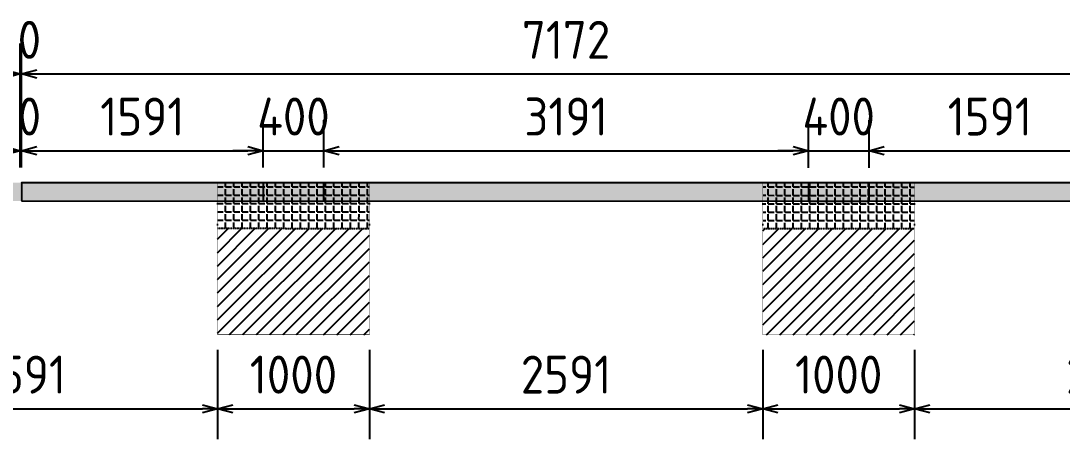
# Model space of a CAD drawing. Header units: centimetres. Extents: x -6122352 to 6876996, y -1694241 to 2592194.
# Drawn here: x 3309448 to 3316306, y 85044 to 87798 of the extents above; entities that cross this region are included whole.
import ezdxf

# ---------------------------------------------------------------- set-up
doc = ezdxf.new("R2010")
doc.units = ezdxf.units.CM
doc.header["$MEASUREMENT"] = 0
doc.header["$PDMODE"] = 66
doc.header["$PDSIZE"] = 100
doc.linetypes.add('CENTER', pattern=[2, 1.25, -0.25, 0.25, -0.25])
doc.linetypes.add('DASHED2', pattern=[0.375, 0.25, -0.125])
doc.layers.get('Defpoints').update_dxf_attribs({"color": 255, "linetype": 'CENTER'})
for name, color, linetype in [('@MI-FOOTINGS', 7, 'Continuous'), ('@MI-TYPE-01', 30, 'Continuous'), ('@MI-TYPE-02', 6, 'Continuous')]:
    doc.layers.add(name, color=color, linetype=linetype)
doc.styles.add('Schueco-BEMSTIL', font='isocpeur.ttf', dxfattribs={"width": 0.9})
doc.dimstyles.new('MI- JWC-TXT-2.5 MM', dxfattribs={"dimscale": 1.5, "dimtxt": 2.5, "dimasz": 1, "dimexe": 2, "dimexo": 1, "dimgap": 1, "dimtad": 1, "dimdec": 0, "dimdsep": 46, "dimtxsty": 'Schueco-BEMSTIL', "dimblk": 'OPEN30', "dimcen": 0, "dimdle": 2, "dimclrd": 140, "dimclre": 8, "dimclrt": 40, "dimadec": 0, "dimazin": 2, "dimtfac": 1, "dimtdec": 0, "dimtix": 1, "dimtmove": 2, "dimatfit": 3, "dimldrblk": 'OPEN', "dimfxl": 2, "dimlwd": -1, "dimlwe": -1, "dimarcsym": 0})

# ---------------------------------------------------------------- blocks, each defined once
blk = doc.blocks.new('RCC COPING')
at = {"layer": '@MI-TYPE-01', "transparency": 33554679}
h = blk.add_hatch(color=8, dxfattribs=at)
h.dxf.hatch_style = 1
h.paths.add_polyline_path([(60.00000000000364, 200), (-59.99999999999636, 200), (-59.99999999999636, -200), (60.00000000000364, -200)])
at = {"layer": '@MI-TYPE-01', "color": 30}
blk.add_lwpolyline([(-59.99999999999636, 200), (60.00000000000364, 200), (60.00000000000364, -200), (-59.99999999999636, -200)], close=True, dxfattribs=at)
blk = doc.blocks.new('31309MM')
at = {"layer": '@MI-TYPE-01', "transparency": 33554679}
h = blk.add_hatch(color=30, dxfattribs=at)
h.dxf.hatch_style = 1
h.paths.add_polyline_path([(0, 120.0000000000582), (5581.866123049753, 120.0000000000582), (5581.866123049753, 0), (0, 0)])
h.paths.add_polyline_path([(5591.866123044863, -1.164153218269348e-10), (12763.97374439728, -1.164153218269348e-10), (12763.97374439752, 120.0000000000582), (5591.866123044863, 120)])
h.paths.add_polyline_path([(12773.97374439193, 120), (18355.62019030144, 119.9999999999418), (18355.62019030168, -0.1500736206653528), (12773.97374439193, -0.1500736207235605)])
h.paths.add_polyline_path([(18365.71023449278, -0.1500736205489375), (23537.39638165059, -0.1500736205489375), (23537.39638165035, 119.9999999999418), (18365.71023449278, 119.9999999999418)])
h.paths.add_polyline_path([(23547.39638164593, 120), (30719.50400295644, 120), (30719.50400295644, -5.820766091346741e-11), (23547.39638164593, -5.820766091346741e-11)])
h.paths.add_polyline_path([(30729.50400295085, 0), (36309.33053738088, -5.820766091346741e-11), (36309.33053738088, 119.9999662167393), (30729.50400295109, 119.9999662167975)])
at = {"layer": '@MI-TYPE-01', "color": 30}
blk.add_lwpolyline([(23547.39638164593, 120), (30719.50400295644, 120), (30719.50400295644, -5.820766091346741e-11), (23547.39638164593, -5.820766091346741e-11)], close=True, dxfattribs=at)
at = {"layer": '@MI-TYPE-01', "color": 240, "true_color": 0xed1f24, "rotation": 89.95700707059105}
for p in [(25338.00343402755, 59.99998310836963), (28928.84649472916, 60.15005672897678)]:
    blk.add_blockref('RCC COPING', p, dxfattribs=at)
blk = doc.blocks.new('A$Ceca04276')
at = {"layer": '@MI-TYPE-01', "color": 30, "rotation": 89.98971944707202}
blk.add_blockref('31309MM', (0.4863932078296784, 9.943239066810747), dxfattribs=at)
blk = doc.blocks.new('T1-FOOTING')
at = {"transparency": 33554679}
h = blk.add_hatch(dxfattribs=at)
h.set_pattern_fill('ANGLE', color=256, scale=500)
h.set_pattern_definition([(0, (0, 0), (0, 137.5), [100, -37.5]), (90, (0, 0), (-137.5, 8.419446744138054e-15), [100, -37.5])])
h.paths.add_polyline_path([(-500, -300.0000000000218), (499.9999999999964, -300.0000000000218), (499.9999999999964, -1.818989403545856e-11), (-500, -1.818989403545856e-11)])
h.paths.add_polyline_path([(-499.75, -299.7500000000218), (499.7499999999964, -299.7500000000218), (499.7499999999964, -0.2500000000181899), (-499.75, -0.2500000000181899)], flags=16)
h = blk.add_hatch(dxfattribs=at)
h.set_pattern_fill('ANGLE', color=8, scale=200)
h.set_pattern_definition([(0, (0, 0), (0, 55.00000000000001), [40, -15]), (90, (0, 0), (-55.00000000000001, 3.367778697655222e-15), [40, -15])])
h.paths.add_polyline_path([(500.0000000000025, -300.0000000000218), (500.0000000000035, -1.818989403545856e-11), (-500, -1.816147232602816e-11), (-499.9999999999989, -300.0000000000291)])
h = blk.add_hatch(dxfattribs=at)
h.set_pattern_fill('ANSI31', color=8, scale=500)
h.set_pattern_definition([(45, (0, 0), (-44.19417382415922, 44.19417382415922), [])])
h.paths.add_polyline_path([(500, -1000.000000000015), (500.0000000000025, -300.0000000000218), (-499.9999999999989, -300.000000000029), (-499.9999999999964, -1000.000000000011)])
at = {"layer": '@MI-TYPE-01', "color": 240, "linetype": 'DASHED2', "true_color": 0xed1f24}
blk.add_line((-500.0000000000073, -300.0000000000291), (499.9999999999964, -300.0000000000218), dxfattribs=at)
at = {"layer": '@MI-TYPE-01', "color": 240, "true_color": 0xed1f24, "const_width": 2.5}
blk.add_lwpolyline([(-500, -1.818989403545856e-11), (500.0000000000036, -1.818989403545856e-11), (500, -1000.000000000015), (-499.9999999999964, -1000.000000000011)], close=True, dxfattribs=at)
blk = doc.blocks.new('_Open30')
at = {"color": 0, "linetype": 'ByBlock', "lineweight": -2}
for p, q in [((-1, 0.26794919), (0, 0)), ((0, 0), (-1, -0.26794919)), ((0, 0), (-1, 0))]:
    blk.add_line(p, q, dxfattribs=at)
blk = doc.blocks.new('*D895')
at = {"color": 140, "transparency": 16777216}
for p, q in [((-719.3445929939987, -18505.93955665773), (-719.3445929939987, -18405.93955665773)), ((-719.3445929939987, -18615.93952975753), (-719.3445929939987, -18605.93955665773)), ((-719.3445929939986, -18715.93952975753), (-719.3445929939986, -18815.93952975753))]:
    blk.add_line(p, q, dxfattribs=at)
at = {"color": 8, "transparency": 16777216}
for p, q in [((-103.6119722374448, -18605.93955665773), (-919.3445929939988, -18605.93955665773)), ((-103.7638274367353, -18615.93952975753), (-919.3445929939988, -18615.93952975753))]:
    blk.add_line(p, q, dxfattribs=at)
at = {"layer": 'Defpoints', "color": 0, "transparency": 16777216}
for p in [(-719.3445929939987, -18605.93955665773), (-3.763827436735251, -18615.93952975753), (-3.611972237444756, -18605.93955665773)]:
    blk.add_point(p, dxfattribs=at)
at = {"color": 140, "transparency": 16777216, "xscale": 100, "yscale": 100, "zscale": 100}
for p, rotation in [((-719.3445929939987, -18605.93955665773), 270), ((-719.3445929939987, -18615.93952975753), 90)]:
    blk.add_blockref('_Open30', p, dxfattribs=dict(at, rotation=rotation))
at = {"color": 40, "transparency": 16777216, "insert": (-944.3445929940038, -18610.93954320763), "char_height": 250, "attachment_point": 5, "rotation": 90, "style": 'Schueco-BEMSTIL'}
blk.add_mtext('10', dxfattribs=at)
blk = doc.blocks.new('_Open')
at = {"color": 0, "linetype": 'ByBlock', "lineweight": -2}
for p, q in [((-1, 0.1666666666666667), (0, 0)), ((-1, -0.1666666666666667), (0, 0)), ((0, 0), (-1, 0))]:
    blk.add_line(p, q, dxfattribs=at)
blk = doc.blocks.new('*D896')
at = {"color": 8, "transparency": 16777216}
for p, q in [((-102.3342030398991, -11433.83204916969), (-919.3445929940007, -11433.83204916969)), ((-103.6119722374448, -18605.93955665773), (-919.3445929939991, -18605.93955665773))]:
    blk.add_line(p, q, dxfattribs=at)
at = {"color": 140, "transparency": 16777216}
blk.add_line((-719.344592993999, -18505.93955665773), (-719.3445929940004, -11533.83204916969), dxfattribs=at)
at = {"layer": 'Defpoints', "color": 0, "transparency": 16777216}
for p in [(-719.3445929940005, -11433.83204916969), (-2.334203039899107, -11433.83204916969), (-3.611972237444759, -18605.93955665773)]:
    blk.add_point(p, dxfattribs=at)
at = {"color": 140, "transparency": 16777216, "xscale": 100, "yscale": 100, "zscale": 100}
for p, rotation in [((-719.3445929940005, -11433.83204916969), 90), ((-719.344592993999, -18605.93955665773), 270)]:
    blk.add_blockref('_Open30', p, dxfattribs=dict(at, rotation=rotation))
at = {"color": 40, "transparency": 16777216, "insert": (-944.3445929940038, -15019.8858029137), "char_height": 250, "attachment_point": 5, "rotation": 90, "style": 'Schueco-BEMSTIL'}
blk.add_mtext('7172', dxfattribs=at)
blk = doc.blocks.new('*D881')
at = {"color": 140, "transparency": 16777216}
for p, q in [((-214.3153052969136, -18505.93955665772), (-214.3153052969137, -18405.93955665772)), ((-214.3153052969136, -18615.93952975753), (-214.3153052969136, -18605.93955665772)), ((-214.3153052969136, -18715.93952975753), (-214.3153052969136, -18815.93952975753))]:
    blk.add_line(p, q, dxfattribs=at)
at = {"color": 8, "transparency": 16777216}
for p, q in [((-103.611972237441, -18605.93955665772), (-414.3153052969137, -18605.93955665772)), ((-103.7638274367314, -18615.93952975753), (-414.3153052969136, -18615.93952975753))]:
    blk.add_line(p, q, dxfattribs=at)
at = {"layer": 'Defpoints', "color": 0, "transparency": 16777216}
for p in [(-214.3153052969136, -18605.93955665772), (-3.763827436731427, -18615.93952975753), (-3.611972237440936, -18605.93955665772)]:
    blk.add_point(p, dxfattribs=at)
at = {"color": 140, "transparency": 16777216, "xscale": 100, "yscale": 100, "zscale": 100}
for p, rotation in [((-214.3153052969136, -18605.93955665772), 270), ((-214.3153052969136, -18615.93952975753), 90)]:
    blk.add_blockref('_Open30', p, dxfattribs=dict(at, rotation=rotation))
at = {"color": 40, "transparency": 16777216, "insert": (-439.3153052969188, -18610.93954320762), "char_height": 250, "attachment_point": 5, "rotation": 90, "style": 'Schueco-BEMSTIL'}
blk.add_mtext('10', dxfattribs=at)
blk = doc.blocks.new('*D882')
at = {"color": 8, "transparency": 16777216}
for p, q in [((-103.1785270709761, -17015.37752203634), (-414.3153052969141, -17015.37752203634)), ((-103.611972237441, -18605.93955665772), (-414.3153052969138, -18605.93955665772))]:
    blk.add_line(p, q, dxfattribs=at)
at = {"color": 140, "transparency": 16777216}
blk.add_line((-214.3153052969137, -18505.93955665772), (-214.3153052969141, -17115.37752203634), dxfattribs=at)
at = {"layer": 'Defpoints', "color": 0, "transparency": 16777216}
for p in [(-214.3153052969141, -17015.37752203634), (-3.178527070976029, -17015.37752203634), (-3.611972237440936, -18605.93955665772)]:
    blk.add_point(p, dxfattribs=at)
at = {"color": 140, "transparency": 16777216, "xscale": 100, "yscale": 100, "zscale": 100}
for p, rotation in [((-214.3153052969141, -17015.37752203634), 90), ((-214.3153052969137, -18605.93955665772), 270)]:
    blk.add_blockref('_Open30', p, dxfattribs=dict(at, rotation=rotation))
at = {"color": 40, "transparency": 16777216, "insert": (-439.3153052969189, -17810.65853934703), "char_height": 250, "attachment_point": 5, "rotation": 90, "style": 'Schueco-BEMSTIL'}
blk.add_mtext('1591', dxfattribs=at)
blk = doc.blocks.new('*D885')
at = {"color": 140, "transparency": 16777216}
for p, q in [((-214.3153052969185, -16515.37758752122), (-214.3153052969185, -16415.37758752122)), ((-214.3153052969184, -17015.37752203635), (-214.3153052969184, -16615.37758752122)), ((-214.3153052969183, -17115.37752203635), (-214.3153052969183, -17215.37752203635))]:
    blk.add_line(p, q, dxfattribs=at)
at = {"color": 8, "transparency": 16777216}
for p, q in [((-103.4074110801268, -16615.37758752122), (-414.3153052969186, -16615.37758752122)), ((-103.1785270709801, -17015.37752203635), (-414.3153052969184, -17015.37752203635))]:
    blk.add_line(p, q, dxfattribs=at)
at = {"layer": 'Defpoints', "color": 0, "transparency": 16777216}
for p in [(-214.3153052969184, -16615.37758752122), (-3.407411080126783, -16615.37758752122), (-3.178527070980076, -17015.37752203635)]:
    blk.add_point(p, dxfattribs=at)
at = {"color": 140, "transparency": 16777216, "xscale": 100, "yscale": 100, "zscale": 100}
for p, rotation in [((-214.3153052969184, -16615.37758752122), 270), ((-214.3153052969184, -17015.37752203635), 90)]:
    blk.add_blockref('_Open30', p, dxfattribs=dict(at, rotation=rotation))
at = {"color": 40, "transparency": 16777216, "insert": (-439.3153052969231, -16815.37755477878), "char_height": 250, "attachment_point": 5, "rotation": 90, "style": 'Schueco-BEMSTIL'}
blk.add_mtext('400', dxfattribs=at)
blk = doc.blocks.new('*D886')
at = {"color": 8, "transparency": 16777216}
for p, q in [((-102.3887156102059, -13424.53454505881), (-414.3153052969195, -13424.53454505881)), ((-103.4074110801269, -16615.37758752122), (-414.3153052969188, -16615.37758752122))]:
    blk.add_line(p, q, dxfattribs=at)
at = {"color": 140, "transparency": 16777216}
blk.add_line((-214.3153052969187, -16515.37758752122), (-214.3153052969194, -13524.53454505881), dxfattribs=at)
at = {"layer": 'Defpoints', "color": 0, "transparency": 16777216}
for p in [(-214.3153052969194, -13424.53454505881), (-2.388715610205915, -13424.53454505881), (-3.4074110801269, -16615.37758752122)]:
    blk.add_point(p, dxfattribs=at)
at = {"color": 140, "transparency": 16777216, "xscale": 100, "yscale": 100, "zscale": 100}
for p, rotation in [((-214.3153052969194, -13424.53454505881), 90), ((-214.3153052969187, -16615.37758752122), 270)]:
    blk.add_blockref('_Open30', p, dxfattribs=dict(at, rotation=rotation))
at = {"color": 40, "transparency": 16777216, "insert": (-439.3153052969233, -15019.95606629001), "char_height": 250, "attachment_point": 5, "rotation": 90, "style": 'Schueco-BEMSTIL'}
blk.add_mtext('3191', dxfattribs=at)
blk = doc.blocks.new('*D887')
at = {"color": 140, "transparency": 16777216}
for p, q in [((-214.3153052969201, -12924.53461049016), (-214.3153052969201, -12824.53461049016)), ((-214.31530529692, -13424.53454505881), (-214.3153052969201, -13024.53461049016)), ((-214.3153052969199, -13524.53454505881), (-214.3153052969199, -13624.53454505881))]:
    blk.add_line(p, q, dxfattribs=at)
at = {"color": 8, "transparency": 16777216}
for p, q in [((-102.6175996193837, -13024.53461049016), (-414.3153052969201, -13024.53461049016)), ((-102.3887156102064, -13424.53454505881), (-414.3153052969201, -13424.53454505881))]:
    blk.add_line(p, q, dxfattribs=at)
at = {"layer": 'Defpoints', "color": 0, "transparency": 16777216}
for p in [(-214.3153052969201, -13024.53461049016), (-2.617599619383719, -13024.53461049016), (-2.388715610206384, -13424.53454505881)]:
    blk.add_point(p, dxfattribs=at)
at = {"color": 140, "transparency": 16777216, "xscale": 100, "yscale": 100, "zscale": 100}
for p, rotation in [((-214.3153052969201, -13024.53461049016), 270), ((-214.31530529692, -13424.53454505881), 90)]:
    blk.add_blockref('_Open30', p, dxfattribs=dict(at, rotation=rotation))
at = {"color": 40, "transparency": 16777216, "insert": (-439.3153052969237, -13224.53457777448), "char_height": 250, "attachment_point": 5, "rotation": 90, "style": 'Schueco-BEMSTIL'}
blk.add_mtext('400', dxfattribs=at)
blk = doc.blocks.new('*D1340')
at = {"color": 8, "transparency": 16777216}
for p, q in [((-102.3342030398953, -11433.83204916969), (-414.3153052969255, -11433.83204916969)), ((-102.6175996193791, -13024.53461049016), (-414.3153052969251, -13024.53461049016))]:
    blk.add_line(p, q, dxfattribs=at)
at = {"color": 140, "transparency": 16777216}
blk.add_line((-214.3153052969252, -12924.53461049016), (-214.3153052969255, -11533.83204916969), dxfattribs=at)
at = {"layer": 'Defpoints', "color": 0, "transparency": 16777216}
for p in [(-214.3153052969255, -11433.83204916969), (-2.33420303989528, -11433.83204916969), (-2.617599619379086, -13024.53461049016)]:
    blk.add_point(p, dxfattribs=at)
at = {"color": 140, "transparency": 16777216, "xscale": 100, "yscale": 100, "zscale": 100}
for p, rotation in [((-214.3153052969255, -11433.83204916969), 90), ((-214.3153052969251, -13024.53461049016), 270)]:
    blk.add_blockref('_Open30', p, dxfattribs=dict(at, rotation=rotation))
at = {"color": 40, "transparency": 16777216, "insert": (-439.3153052969287, -12229.18332982992), "char_height": 250, "attachment_point": 5, "rotation": 90, "style": 'Schueco-BEMSTIL'}
blk.add_mtext('1591', dxfattribs=at)
blk = doc.blocks.new('*D1361')
at = {"color": 8, "transparency": 16777216}
for p, q in [((1096.619345611906, -17315.55288693868), (1684.68492526375, -17315.55288693868)), ((1096.154897588017, -19906.67690593509), (1684.68492526375, -19906.67690593509))]:
    blk.add_line(p, q, dxfattribs=at)
at = {"color": 140, "transparency": 16777216}
blk.add_line((1484.68492526375, -19806.67690593509), (1484.68492526375, -17415.55288693868), dxfattribs=at)
at = {"layer": 'Defpoints', "color": 0, "transparency": 16777216}
for p in [(996.6193456119056, -17315.55288693868), (1484.68492526375, -17315.55288693868), (996.1548975880175, -19906.67690593509)]:
    blk.add_point(p, dxfattribs=at)
at = {"color": 140, "transparency": 16777216, "xscale": 100, "yscale": 100, "zscale": 100}
for p, rotation in [((1484.68492526375, -17315.55288693868), 90), ((1484.68492526375, -19906.67690593509), 270)]:
    blk.add_blockref('_Open30', p, dxfattribs=dict(at, rotation=rotation))
at = {"color": 40, "transparency": 16777216, "insert": (1259.684925263744, -18611.11489643688), "char_height": 250, "attachment_point": 5, "rotation": 90, "style": 'Schueco-BEMSTIL'}
blk.add_mtext('2591', dxfattribs=at)
blk = doc.blocks.new('*D1362')
at = {"color": 8, "transparency": 16777216}
for p, q in [((1096.794685492991, -16315.55290231072), (1684.68492526375, -16315.55290231072)), ((1096.619345611906, -17315.55288693868), (1684.68492526375, -17315.55288693868))]:
    blk.add_line(p, q, dxfattribs=at)
at = {"color": 140, "transparency": 16777216}
blk.add_line((1484.68492526375, -17215.55288693868), (1484.68492526375, -16415.55290231072), dxfattribs=at)
at = {"layer": 'Defpoints', "color": 0, "transparency": 16777216}
for p in [(996.794685492991, -16315.55290231072), (1484.68492526375, -16315.55290231072), (996.6193456119056, -17315.55288693868)]:
    blk.add_point(p, dxfattribs=at)
at = {"color": 140, "transparency": 16777216, "xscale": 100, "yscale": 100, "zscale": 100}
for p, rotation in [((1484.68492526375, -16315.55290231072), 90), ((1484.68492526375, -17315.55288693868), 270)]:
    blk.add_blockref('_Open30', p, dxfattribs=dict(at, rotation=rotation))
at = {"color": 40, "transparency": 16777216, "insert": (1259.684925263745, -16815.5528946247), "char_height": 250, "attachment_point": 5, "rotation": 90, "style": 'Schueco-BEMSTIL'}
blk.add_mtext('1000', dxfattribs=at)
blk = doc.blocks.new('*D1363')
at = {"color": 8, "transparency": 16777216}
for p, q in [((1097.40915707266, -13724.70990999625), (1684.68492526375, -13724.70990999625)), ((1096.794685492991, -16315.55290231072), (1684.684925263751, -16315.55290231072))]:
    blk.add_line(p, q, dxfattribs=at)
at = {"color": 140, "transparency": 16777216}
blk.add_line((1484.68492526375, -16215.55290231072), (1484.68492526375, -13824.70990999625), dxfattribs=at)
at = {"layer": 'Defpoints', "color": 0, "transparency": 16777216}
for p in [(997.40915707266, -13724.70990999625), (1484.68492526375, -13724.70990999625), (996.794685492991, -16315.55290231072)]:
    blk.add_point(p, dxfattribs=at)
at = {"color": 140, "transparency": 16777216, "xscale": 100, "yscale": 100, "zscale": 100}
for p, rotation in [((1484.68492526375, -13724.70990999625), 90), ((1484.68492526375, -16315.55290231072), 270)]:
    blk.add_blockref('_Open30', p, dxfattribs=dict(at, rotation=rotation))
at = {"color": 40, "transparency": 16777216, "insert": (1259.684925263746, -15020.13140615348), "char_height": 250, "attachment_point": 5, "rotation": 90, "style": 'Schueco-BEMSTIL'}
blk.add_mtext('2591', dxfattribs=at)
blk = doc.blocks.new('*D1364')
at = {"color": 8, "transparency": 16777216}
for p, q in [((1097.584496953758, -12724.70992536829), (1684.68492526375, -12724.70992536829)), ((1097.40915707266, -13724.70990999625), (1684.68492526375, -13724.70990999625))]:
    blk.add_line(p, q, dxfattribs=at)
at = {"color": 140, "transparency": 16777216}
blk.add_line((1484.68492526375, -13624.70990999625), (1484.68492526375, -12824.70992536829), dxfattribs=at)
at = {"layer": 'Defpoints', "color": 0, "transparency": 16777216}
for p in [(997.5844969537579, -12724.70992536829), (1484.68492526375, -12724.70992536829), (997.40915707266, -13724.70990999625)]:
    blk.add_point(p, dxfattribs=at)
at = {"color": 140, "transparency": 16777216, "xscale": 100, "yscale": 100, "zscale": 100}
for p, rotation in [((1484.68492526375, -12724.70992536829), 90), ((1484.68492526375, -13724.70990999625), 270)]:
    blk.add_blockref('_Open30', p, dxfattribs=dict(at, rotation=rotation))
at = {"color": 40, "transparency": 16777216, "insert": (1259.684925263746, -13224.70991768227), "char_height": 250, "attachment_point": 5, "rotation": 90, "style": 'Schueco-BEMSTIL'}
blk.add_mtext('1000', dxfattribs=at)
blk = doc.blocks.new('*D1365')
at = {"color": 8, "transparency": 16777216}
for p, q in [((1097.898921421858, -10133.30487979477), (1684.68492526375, -10133.30487979477)), ((1097.584496953758, -12724.70992536829), (1684.684925263751, -12724.70992536829))]:
    blk.add_line(p, q, dxfattribs=at)
at = {"color": 140, "transparency": 16777216}
blk.add_line((1484.68492526375, -12624.70992536829), (1484.68492526375, -10233.30487979477), dxfattribs=at)
at = {"layer": 'Defpoints', "color": 0, "transparency": 16777216}
for p in [(997.8989214218584, -10133.30487979477), (1484.68492526375, -10133.30487979477), (997.5844969537579, -12724.70992536829)]:
    blk.add_point(p, dxfattribs=at)
at = {"color": 140, "transparency": 16777216, "xscale": 100, "yscale": 100, "zscale": 100}
for p, rotation in [((1484.68492526375, -10133.30487979477), 90), ((1484.68492526375, -12724.70992536829), 270)]:
    blk.add_blockref('_Open30', p, dxfattribs=dict(at, rotation=rotation))
at = {"color": 40, "transparency": 16777216, "insert": (1259.684925263747, -11429.00740258153), "char_height": 250, "attachment_point": 5, "rotation": 90, "style": 'Schueco-BEMSTIL'}
blk.add_mtext('2591', dxfattribs=at)
blk = doc.blocks.new('T1-PARTITION PLAN')
at = {"layer": '@MI-FOOTINGS', "color": 240, "true_color": 0xed1f24, "rotation": 89.98995376478538}
for p in [(-2.503157614788506, -13224.53457780124), (-3.292969075555447, -16815.37755474367)]:
    blk.add_blockref('T1-FOOTING', p, dxfattribs=at)
at = {"layer": '@MI-TYPE-02', "xscale": -1, "rotation": 359.9795117387576}
blk.add_blockref('A$Ceca04276', (-7.324294468271546, -42163.27897696203), dxfattribs=at)
for base, p1, p2, picture, middle, set_off in [((1484.684925263695, -10133.30487979477), (997.5844969537022, -12724.70992536829), (997.8989214218027, -10133.30487979476), '*D1365', (1259.684925263691, -11429.00740258153), (-5.525180313270539e-11, 0)), ((1484.684925263762, -12724.7099253683), (997.4091570726721, -13724.70990999625), (997.58449695377, -12724.70992536829), '*D1364', (1259.684925263758, -13224.70991768227), (1.250555214937776e-11, -1.818989403545856e-12)), ((1484.684925263694, -13724.70990999625), (996.7946854929353, -16315.55290231071), (997.4091570726043, -13724.70990999624), '*D1363', (1259.68492526369, -15020.13140615348), (-5.525180313270539e-11, 3.637978807091713e-12))]:
    dim = blk.add_linear_dim(base=base, p1=p1, p2=p2, angle=90, dimstyle='MI- JWC-TXT-2.5 MM')
    dim.commit()
    dim.dimension.update_dxf_attribs({"geometry": picture, "text_midpoint": middle, "insert": set_off})
for base, p1, p2, picture, middle in [((-719.3445929940005, -11433.83204916969), (-3.611972237444757, -18605.93955665772), (-2.334203039899106, -11433.83204916969), '*D896', (-944.3445929940038, -15019.8858029137)), ((-214.3153052969303, -11433.83204916971), (-2.617599619379085, -13024.53461049015), (-2.334203039895279, -11433.83204916968), '*D1340', (-439.3153052969287, -12229.18332982992)), ((-214.3153052969201, -13024.53461049016), (-2.388715610206383, -13424.5345450588), (-2.617599619383718, -13024.53461049015), '*D887', (-439.3153052969237, -13224.53457777448)), ((-214.3153052969194, -13424.53454505881), (-3.407411080126899, -16615.37758752121), (-2.388715610205914, -13424.5345450588), '*D886', (-439.3153052969233, -15019.95606629001)), ((1484.68492526375, -16315.55290231072), (996.6193456119051, -17315.55288693867), (996.7946854929905, -16315.55290231072), '*D1362', (1259.684925263745, -16815.5528946247)), ((-214.3153052969184, -16615.37758752122), (-3.178527070980074, -17015.37752203634), (-3.407411080126781, -16615.37758752121), '*D885', (-439.3153052969231, -16815.37755477878)), ((-214.3153052969141, -17015.37752203634), (-3.611972237440934, -18605.93955665772), (-3.178527070976028, -17015.37752203633), '*D882', (-439.3153052969189, -17810.65853934703)), ((1484.68492526375, -17315.55288693868), (996.1548975880171, -19906.67690593508), (996.6193456119051, -17315.55288693867), '*D1361', (1259.684925263744, -18611.11489643688)), ((-719.3445929939987, -18605.93955665773), (-3.763827436735249, -18615.93952975752), (-3.611972237444754, -18605.93955665772), '*D895', (-944.3445929940038, -18610.93954320763)), ((-214.3153052969136, -18605.93955665772), (-3.763827436731425, -18615.93952975752), (-3.611972237440934, -18605.93955665772), '*D881', (-439.3153052969188, -18610.93954320762))]:
    dim = blk.add_linear_dim(base=base, p1=p1, p2=p2, angle=90, dimstyle='MI- JWC-TXT-2.5 MM')
    dim.commit()
    dim.dimension.update_dxf_attribs({"geometry": picture, "text_midpoint": middle})

msp = doc.modelspace()

# ---------------------------------------------------------------- block references
at = {"layer": '@MI-TYPE-01', "rotation": 270}
msp.add_blockref('T1-PARTITION PLAN', (3328059.041361175, 86728.33645001147), dxfattribs=at)

doc.saveas('drawing.dxf')
